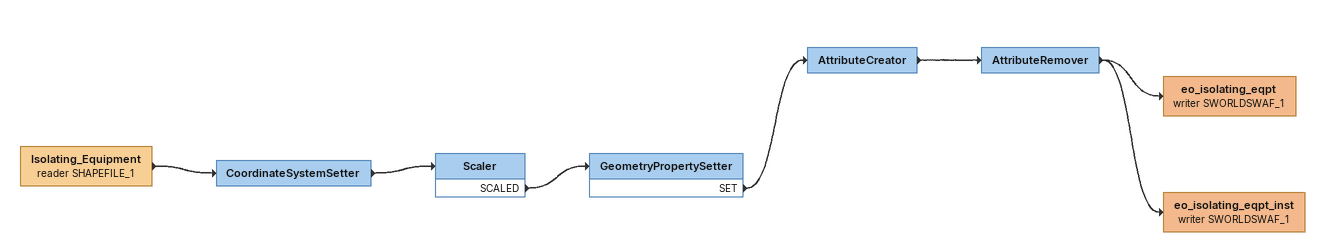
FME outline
Isolating_Equipment (reader SHAPEFILE_1)
    -> CoordinateSystemSetter
CoordinateSystemSetter
    -> Scaler
Scaler
    SCALED -> GeometryPropertySetter
GeometryPropertySetter
    SET -> AttributeCreator
AttributeCreator
    -> AttributeRemover
AttributeRemover
    -> eo_isolating_eqpt (writer SWORLDSWAF_1)
    -> eo_isolating_eqpt_inst (writer SWORLDSWAF_1)
eo_isolating_eqpt (writer SWORLDSWAF_1)
eo_isolating_eqpt_inst (writer SWORLDSWAF_1)
